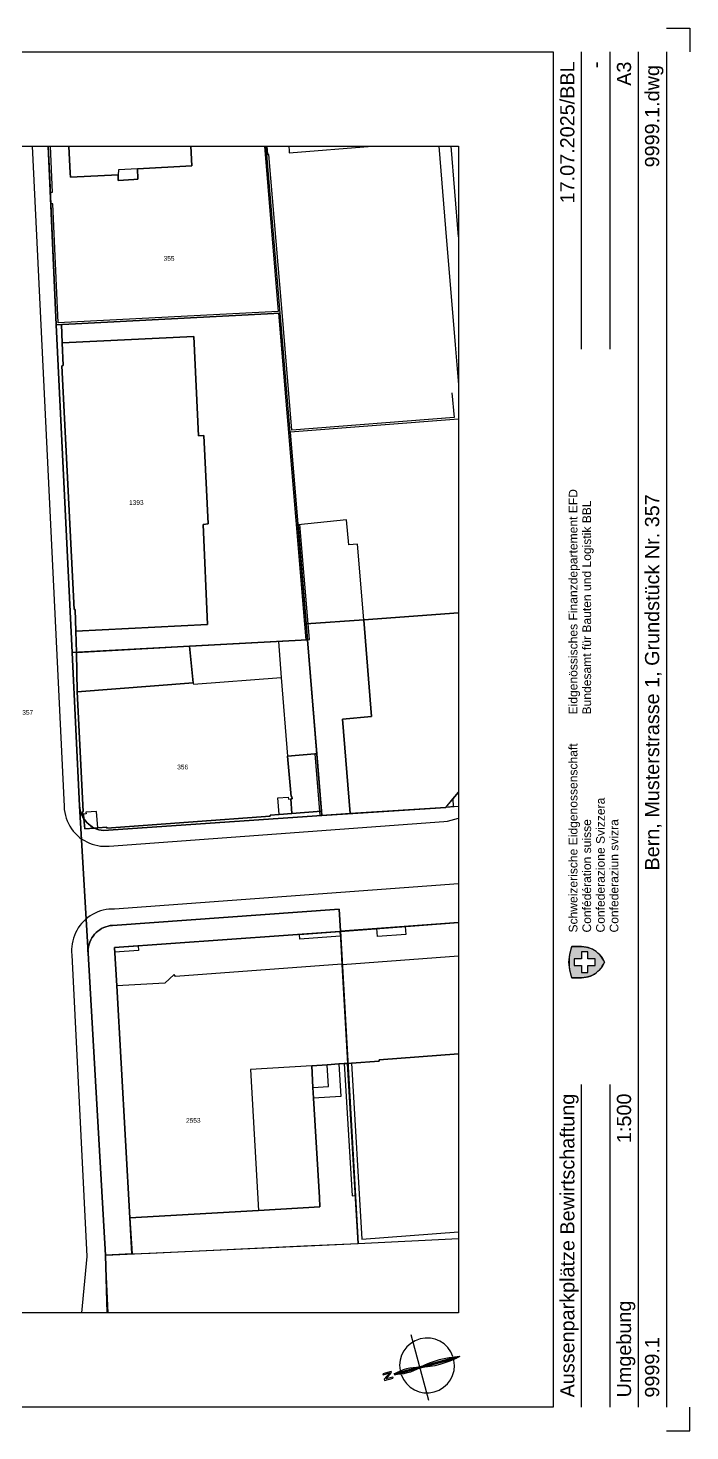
# Model space of a CAD drawing. Header units: millimetres. Extents: x -89652 to 120348, y -80434 to 68066.
# Drawn here: x 50259 to 120348, y -80434 to 68066 of the extents above; entities that cross this region are included whole.
import ezdxf
from ezdxf.enums import TextEntityAlignment as Align

# ---------------------------------------------------------------- set-up
doc = ezdxf.new("R2010")
doc.units = ezdxf.units.MM
for name, color, linetype in [('A1A0_AVDATEN', 251, 'Continuous'), ('A1T0_GEBAEUDE', 253, 'Continuous'), ('V_PLANLAYOUT', 252, 'Continuous')]:
    doc.layers.add(name, color=color, linetype=linetype)
doc.styles.add('___GED01', font='', dxfattribs={"height": 200})
doc.styles.add('Arial', font='arial.ttf')
doc.styles.get('___GED01').set_extended_font_data('GED01')

msp = doc.modelspace()

# ---------------------------------------------------------------- hatches: boundary and pattern name
at = {"layer": 'V_PLANLAYOUT'}
h = msp.add_hatch(color=1, dxfattribs=at)
h.paths.add_polyline_path([(108881, -29167), (109391, -29224), (109881, -29379), (110331, -29627), (110724, -29958), (111045, -30359), (111282, -30815), (111045, -31270), (110724, -31671), (110331, -32002), (109881, -32250), (109391, -32405), (108881, -32462), (107846, -32475), (107615, -31659), (107538, -30815), (107615, -29970), (107846, -29154)])
h.paths.add_polyline_path([(108859, -31158), (108859, -31917), (109203, -31917), (109546, -31917), (109546, -31158), (110305, -31158), (110305, -30815), (110305, -30471), (109546, -30471), (109546, -29712), (109203, -29712), (108859, -29712), (108859, -30471), (108100, -30471), (108100, -30815), (108100, -31158)], flags=0)

# ---------------------------------------------------------------- linework, layer by layer
at = {"layer": 'A1A0_AVDATEN'}
for points in [[(50691, 55566), (54076, -14345), (54099, -14657), (54144, -14967), (54211, -15274), (54300, -15574), (54410, -15867), (54541, -16152), (54692, -16426), (54863, -16689), (55052, -16939), (55258, -17175), (55481, -17395), (55719, -17599), (55964, -17780), (56220, -17943), (56487, -18088), (56764, -18215), (57049, -18321), (57340, -18408), (57637, -18473), (57938, -18518), (58241, -18542), (58545, -18545), (58849, -18527), (94273, -15929), (94674, -15874), (95071, -15795), (95463, -15693), (95848, -15568)], [(58740, -67934), (58457, -61827), (56607, -29872), (55719, -14271), (54942, 1955), (53251, 36655), (52401, 55566)], [(52401, 55566), (53251, 36655), (76966, 37880), (75559, 54677), (75484, 55566)], [(52602, 55566), (52822, 50670), (52621, 50660), (52401, 55566)], [(95848, -12825), (95251, -13538), (95290, -14326), (94507, -14426), (84379, -15091), (81383, -15287), (81347, -14845), (78206, -15078), (76849, -15178), (75902, -15248), (75909, -15348), (58603, -16615), (58595, -16515), (57648, -16584), (57282, -16611), (56261, -16686), (56170, -15629), (56127, -15132), (56028, -15139), (56009, -14889), (56110, -14882), (55474, -2202), (55379, 1979), (55328, 4221), (55262, 6502), (55145, 6512), (53851, 32294), (53965, 32335), (53882, 34756), (53816, 36684), (53251, 36655), (52676, 49452), (52643, 50185), (52561, 52006), (52401, 55566)], [(52401, 55566), (52561, 52006), (52643, 50185), (52676, 49452), (53251, 36655), (53816, 36684), (53882, 34756), (67808, 35423), (68310, 24912), (68885, 24932), (69332, 15587), (68788, 15533), (69270, 4944), (55328, 4221), (55379, 1979), (67367, 2632), (79864, 3314), (79724, 4987), (78844, 15488), (78022, 25289), (77491, 31619), (77098, 36307), (76966, 37880), (76620, 42012), (75559, 54677), (75658, 54685), (75584, 55566)], [(76749, 38069), (53442, 36865), (52876, 49460), (52676, 49452), (53251, 36655), (73410, 37697), (76766, 37870), (76966, 37880), (75559, 54677), (75532, 54992), (75484, 55566)], [(67498, 55566), (67592, 53479), (61853, 53175), (61872, 52123), (61873, 52062), (61447, 52033), (59785, 51922), (59813, 52522), (54759, 52289), (54736, 52706), (54580, 55566)], [(75283, 55566), (76749, 38069)], [(95138, 29446), (95377, 26839), (78204, 25504), (77123, 38403), (75758, 54692), (75559, 54677), (75532, 54992), (75484, 55566)], [(77858, 55566), (77902, 55064), (77920, 54865), (86708, 55566)], [(93750, 55566), (94472, 46856), (95495, 34534), (95848, 30289)], [(95848, 45976), (95065, 55566)], [(76766, 37870), (79524, 4970), (79664, 3302), (80064, 3325), (79923, 5001), (79042, 15509)], [(95848, 26675), (78022, 25289), (79724, 4987), (85798, 5425), (95848, 6149)], [(95848, 6149), (85798, 5425), (79724, 4987), (79864, 3314), (81383, -15287), (94507, -14426), (95848, -12826)], [(80621, -8775), (80850, -8756), (81347, -14845), (81383, -15287), (81184, -15300), (80650, -8772)], [(95848, -14322), (94507, -14426), (81383, -15287), (58258, -16885), (58012, -16851), (57771, -16796), (57535, -16720), (57307, -16623), (57088, -16506), (56881, -16371), (56686, -16217), (56506, -16047), (56341, -15862), (56194, -15663), (56064, -15452), (55954, -15230), (55864, -14999), (55794, -14761), (55746, -14518), (55719, -14271), (56607, -29872), (56603, -29630), (56620, -29388), (56659, -29148), (56717, -28913), (56796, -28683), (56895, -28462), (57012, -28250), (57148, -28048), (57300, -27859), (57468, -27684), (57650, -27525), (57846, -27381), (58053, -27255), (58271, -27148), (58497, -27060), (58729, -26991), (58967, -26943), (59208, -26916), (83194, -25193), (83328, -27543), (95848, -26618)], [(95848, -22521), (59424, -25197), (59120, -25194), (58815, -25212), (58513, -25251), (58215, -25312), (57921, -25393), (57634, -25494), (57354, -25616), (57084, -25756), (56824, -25916), (56577, -26093), (56342, -26287), (56124, -26492), (55922, -26713), (55735, -26946), (55564, -27192), (55411, -27449), (55276, -27716), (55160, -27992), (55062, -28275), (54985, -28564), (54927, -28858), (54890, -29155), (54873, -29453), (54877, -29753), (54902, -30051), (56475, -61982), (55932, -67934)], [(58636, -67934), (58457, -61827), (61253, -61696), (61050, -57874), (59653, -33334), (59422, -29270), (83281, -27561), (83328, -27557), (95848, -26631)], [(95848, -26618), (83328, -27543), (85216, -60581), (95848, -60080)], [(83281, -27561), (83316, -28060), (79027, -28367), (78991, -27868), (83281, -27561)], [(59422, -29270), (61936, -29089), (61972, -29588), (59458, -29768), (59422, -29270)], [(95848, -40524), (87437, -41151), (87448, -41301), (84526, -41519), (84128, -41548), (83159, -41592), (81933, -41669), (80297, -41770), (80430, -44066), (80498, -45220), (81110, -55730), (81167, -56728), (74678, -57097), (61050, -57874), (61253, -61696), (58457, -61827), (58636, -67934)], [(74678, -57097), (61050, -57874), (61268, -61696), (63186, -61606), (79454, -60849), (85216, -60581), (84100, -41534), (83159, -41592), (81933, -41669), (80297, -41770), (80430, -44066), (80498, -45220), (81110, -55730), (81167, -56728), (74678, -57097)], [(84934, -55512), (84128, -41548), (83750, -41556), (84585, -55532), (84934, -55512)], [(95848, -40524), (87437, -41151), (87448, -41301), (84526, -41519), (85586, -60117), (95848, -59358)], [(82079, -43971), (81933, -41669)], [(83159, -41592), (83393, -45023)], [(80430, -44066), (82079, -43971)], [(83393, -45023), (80498, -45220)]]:
    msp.add_lwpolyline(points, dxfattribs=at)
for points in [[(76966, 37880), (53251, 36655), (54942, 1955), (79864, 3314), (79724, 4987), (78022, 25289)], [(79724, 4987), (79864, 3314), (80850, -8756), (80621, -8775), (77748, -9015), (78104, -13272), (78203, -13265), (78221, -13514), (78091, -13523), (78206, -15078), (81347, -14845), (81383, -15287), (84379, -15091), (83541, -5076), (86620, -4818), (85803, 5372), (85798, 5425), (85161, 13421), (84211, 13372), (83982, 16010), (78844, 15488)], [(79864, 3314), (54942, 1955), (55719, -14271), (55746, -14518), (55794, -14761), (55864, -14999), (55954, -15230), (56064, -15452), (56194, -15663), (56341, -15862), (56506, -16047), (56686, -16217), (56881, -16371), (57088, -16506), (57307, -16623), (57535, -16720), (57771, -16796), (58012, -16851), (58258, -16885), (81383, -15287)], [(67367, 2632), (55379, 1979), (55474, -2202), (67738, -1248)], [(56607, -29872), (58457, -61827), (85216, -60581), (83328, -27543), (83194, -25193), (59208, -26916), (58967, -26943), (58729, -26991), (58497, -27060), (58271, -27148), (58053, -27255), (57846, -27381), (57650, -27525), (57468, -27684), (57300, -27859), (57148, -28048), (57012, -28250), (56895, -28462), (56796, -28683), (56717, -28913), (56659, -29148), (56620, -29388), (56603, -29630)]]:
    msp.add_lwpolyline(points, close=True, dxfattribs=at)
at = {"layer": 'A1T0_GEBAEUDE'}
for points in [[(54580, 55566), (54736, 52706), (54759, 52289), (59813, 52522), (59785, 51922), (61447, 52033), (61873, 52062), (61872, 52123), (61853, 53175), (67592, 53479), (67498, 55566)], [(61853, 53175), (59837, 53046), (59813, 52522)], [(95848, 6149), (85798, 5425), (85803, 5372), (86620, -4818), (83541, -5076), (84379, -15091), (94507, -14426), (95251, -13538), (95848, -12825)], [(76764, 3145), (77053, -685)], [(67738, -1248), (67768, -1396), (77053, -685), (77748, -9015)], [(76849, -15178), (76722, -13433), (77819, -13353), (77832, -13542), (78091, -13523)], [(57648, -16584), (57521, -14859), (56394, -14942), (56407, -15112), (56127, -15132)], [(95848, -26631), (83328, -27557), (83333, -27622), (83529, -31056), (84128, -41548), (84526, -41519), (87448, -41301), (87437, -41151), (95848, -40524)], [(90194, -27044), (90257, -27892), (87264, -28113), (87203, -27265)], [(83490, -31025), (65869, -32317), (65727, -32135), (64753, -33026), (59653, -33334)], [(83541, -31055), (95848, -30140)], [(80297, -41770), (73828, -42172), (74678, -57097)]]:
    msp.add_lwpolyline(points, dxfattribs=at)
for points in [[(67808, 35423), (53882, 34756), (53965, 32335), (53851, 32294), (55145, 6512), (55262, 6502), (55328, 4221), (69270, 4944), (68788, 15533), (69332, 15587), (68885, 24932), (68310, 24912)], [(79864, 3314), (67367, 2632), (67738, -1248), (55474, -2202), (56110, -14882), (56009, -14889), (56028, -15139), (56127, -15132), (56170, -15629), (56317, -15832), (56480, -16021), (56660, -16195), (56855, -16352), (57063, -16491), (57282, -16611), (57648, -16584), (58595, -16515), (58603, -16615), (75909, -15348), (75902, -15248), (76849, -15178), (78206, -15078), (78091, -13523), (78221, -13514), (78203, -13265), (78104, -13272), (77748, -9015), (80621, -8775), (80850, -8756)], [(56261, -16686), (57282, -16611), (57063, -16491), (56855, -16352), (56660, -16195), (56480, -16021), (56317, -15832), (56170, -15629)], [(61050, -57874), (74678, -57097), (81167, -56728), (81110, -55730), (80498, -45220), (80430, -44066), (80297, -41770), (81933, -41669), (83159, -41592), (84128, -41548), (83529, -31056), (83333, -27622), (83328, -27557), (83281, -27561), (59422, -29270), (59653, -33334)]]:
    msp.add_lwpolyline(points, close=True, dxfattribs=at)
at = {"layer": 'Defpoints'}
msp.add_lwpolyline([(-77152, 55566), (95848, 55566), (95848, -67934), (-77152, -67934)], close=True, dxfattribs=at)
at = {"layer": 'V_PLANLAYOUT'}
for p, q in [((108848, 34081), (108848, 65566)), ((111848, 65566), (111848, 34081)), ((114848, 65566), (114848, -77934)), ((117848, 65566), (117848, -77934)), ((108848, -77934), (108848, -43771)), ((111848, -43771), (111848, -77934)), ((90804, -70236), (92674, -77177)), ((89019, -74369), (95606, -72593)), ((95977, -72564), (89037, -74435)), ((89054, -74501), (95642, -72726)), ((89037, -74435), (91739, -73707)), ((89019, -74369), (89054, -74501))]:
    msp.add_line(p, q, dxfattribs=at)
for points in [[(117848, 68066), (120348, 68066), (120348, 65566)], [(105848, -77934), (-87152, -77934), (-87152, 65566), (105848, 65566), (105848, -77934)], [(117848, -80434), (120348, -80434), (120348, -77934)]]:
    msp.add_lwpolyline(points, dxfattribs=at)
at = {"layer": 'V_PLANLAYOUT', "color": 1}
for points in [[(108881, -29167), (109391, -29224), (109881, -29379), (110331, -29627), (110724, -29958), (111045, -30359), (111282, -30815), (111045, -31270), (110724, -31671), (110331, -32002), (109881, -32250), (109391, -32405), (108881, -32462), (107846, -32475), (107615, -31659), (107538, -30815), (107615, -29970), (107846, -29154)], [(107846, -29154), (107745, -29446), (107663, -29744), (107602, -30046), (107561, -30352), (107540, -30660), (107540, -30969), (107561, -31277), (107602, -31583), (107663, -31885), (107745, -32183), (107846, -32475), (108881, -32462), (109118, -32448), (109352, -32413), (109583, -32357), (109808, -32280), (110024, -32183), (110231, -32067), (110427, -31933), (110610, -31781), (110778, -31614), (110931, -31432), (111066, -31237), (111183, -31031), (111282, -30815), (111183, -30598), (111066, -30392), (110931, -30197), (110778, -30015), (110610, -29848), (110427, -29696), (110231, -29562), (110024, -29446), (109808, -29349), (109583, -29273), (109352, -29216), (109118, -29181), (108881, -29167)], [(108859, -31158), (108859, -31917), (109546, -31917), (109546, -31158), (110305, -31158), (110305, -30471), (109546, -30471), (109546, -29712), (108859, -29712), (108859, -30471), (108100, -30471), (108100, -31158)]]:
    msp.add_lwpolyline(points, close=True, dxfattribs=at)
at = {"layer": 'V_PLANLAYOUT'}
msp.add_lwpolyline([(88913, -74847), (88882, -74732), (88171, -74924), (88755, -74257), (88722, -74134), (87817, -74378), (87848, -74493), (88558, -74301), (87975, -74968), (88008, -75091)], close=True, dxfattribs=at)
for centre, radius, start, end in [((92507, -73500), 2906, 18.98975, 190.59386), ((91191, -63270), 10451, 273.00514, 297.16233), ((96510, -83006), 10451, 93.00514, 117.16233), ((91625, -78661), 4956, 88.68297, 121.4845), ((89150, -69480), 4956, 268.68297, 301.4845), ((92507, -73500), 2906, 199.57362, 11.17773)]:
    msp.add_arc(centre, radius, start, end, dxfattribs=at)

# ---------------------------------------------------------------- texts
at = {"layer": 'A1A0_AVDATEN', "style": '___GED01'}
for s, p in [('355', (64614, 43436)), ('1393', (60957, 17591)), ('357', (49648, -4630)), ('356', (66056, -10406)), ('2553', (66990, -47810))]:
    msp.add_text(s, height=500, dxfattribs=at).set_placement(p)
at = {"layer": 'V_PLANLAYOUT', "style": 'Arial'}
msp.add_text('17.07.2025/BBL', height=1500, rotation=90, dxfattribs=at).set_placement((108112, 64537), align=Align.RIGHT)
for s, height, p in [('-', 1500, (111112, 63818)), ('A3', 1500, (114112, 61953)), ('9999.1.dwg', 1500, (117088, 53313)), ('Eidgenössisches Finanzdepartement EFD', 914.4, (108433, -4590)), ('Bundesamt für Bauten und Logistik BBL', 914.4, (109879, -4590)), ('Bern, Musterstrasse 1, Grundstück Nr. 357', 1500, (117088, -21108)), ('Schweizerische Eidgenossenschaft', 914.4, (108433, -27673)), ('Confederazione Svizzera', 914.4, (111325, -27673)), ('Confédération suisse', 914.4, (109879, -27673)), ('Confederaziun svizra', 914.4, (112770, -27673)), ('Aussenparkplätze Bewirtschaftung', 1500, (108112, -76885)), ('1:500', 1500, (114112, -49964)), ('Umgebung', 1500, (114112, -76885)), ('9999.1', 1500, (117088, -76907))]:
    msp.add_text(s, height=height, rotation=90, dxfattribs=at).set_placement(p)

doc.saveas('drawing.dxf')
